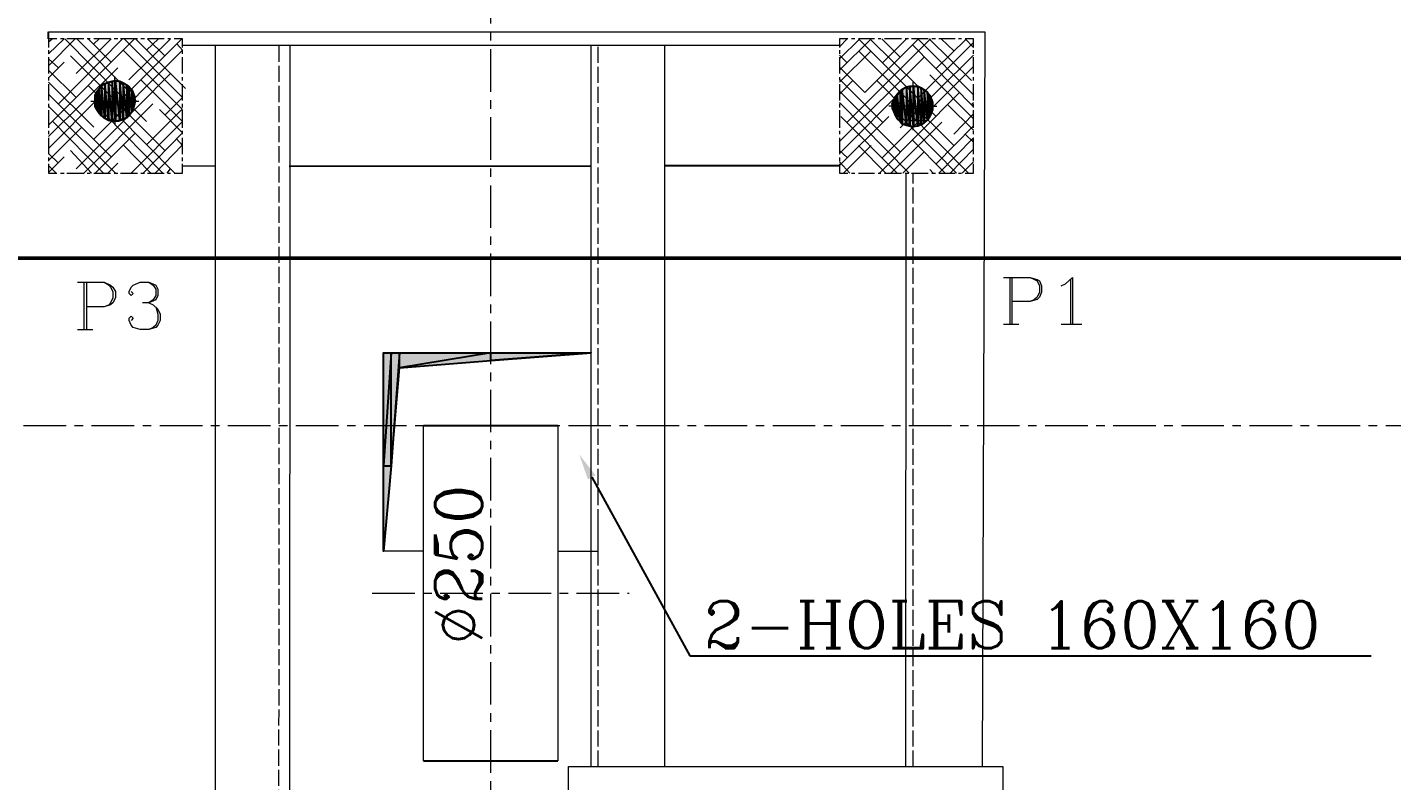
# Model space of a CAD drawing. Header units: millimetres. Extents: x -204 to 3901, y -537 to 3220.
# Drawn here: x 1476 to 2493, y 1997 to 2559 of the extents above; entities that cross this region are included whole.
import ezdxf
from ezdxf import colors
from ezdxf.entities.mleader import LeaderData, LeaderLine
from ezdxf.math import Vec2, Vec3

# ---------------------------------------------------------------- set-up
doc = ezdxf.new("R2010")
doc.units = ezdxf.units.MM
doc.linetypes.add('ACAD_ISO02W100', pattern=[15, 12, -3])
doc.linetypes.add('CENTER', pattern=[50.8, 31.75, -6.35, 6.35, -6.35])
for name, color, linetype, lineweight in [('CL', 2, 'CENTER', 0), ('DL', 8, 'ACAD_ISO02W100', 0), ('Wall', 1, 'Continuous', 50)]:
    doc.layers.add(name, color=color, linetype=linetype, lineweight=lineweight)
doc.styles.add('nassar2', font='cent.shx', dxfattribs={"height": 60})
doc.dimstyles.new('Nassar2', dxfattribs={"dimtxt": 35, "dimasz": 25, "dimexe": 1.25, "dimexo": 0.625, "dimtad": 1, "dimtxsty": 'nassar2', "dimblk": 'OBLIQUE', "dimcen": 2.5, "dimadec": 0, "dimazin": 0, "dimtfac": 1, "dimtmove": 0, "dimatfit": 3, "dimldrblk": 'OBLIQUE', "dimfxl": 1, "dimarcsym": 0})

# ---------------------------------------------------------------- blocks, each defined once
blk = doc.blocks.new('_Oblique')
at = {"color": 0, "linetype": 'ByBlock', "lineweight": -2}
blk.add_line((-0.5, -0.5), (0.5, 0.5), dxfattribs=at)
blk = doc.blocks.new('*D28')
at = {"color": 0, "lineweight": -2, "transparency": 16777216}
for p, q in [((571.4, 2387.6), (571.4, 3001.4)), ((3071.4, 3000.1), (571.4, 3000.1)), ((3071.4, 2387.6), (3071.4, 3001.4))]:
    blk.add_line(p, q, dxfattribs=at)
at = {"layer": 'Defpoints', "color": 0, "transparency": 16777216}
for p in [(571.4, 3000.1), (571.4, 2387), (3071.4, 2387)]:
    blk.add_point(p, dxfattribs=at)
at = {"color": 0, "lineweight": -2, "transparency": 16777216, "xscale": 25, "yscale": 25, "zscale": 25, "rotation": 180}
blk.add_blockref('_Oblique', (571.4, 3000.1), dxfattribs=at)
at = {"color": 0, "lineweight": -2, "transparency": 16777216, "xscale": 25, "yscale": 25, "zscale": 25}
blk.add_blockref('_Oblique', (3071.4, 3000.1), dxfattribs=at)
at = {"color": 0, "transparency": 16777216, "insert": (1821.4, 3030.8), "char_height": 60, "attachment_point": 5, "style": 'nassar2'}
blk.add_mtext('M/C ROOM WIDTH  2500', dxfattribs=at)
blk = doc.blocks.new('*D29')
at = {"color": 0, "lineweight": -2, "transparency": 16777216}
for p, q in [((1096.4, 2387.6), (1096.4, 2866.5)), ((1096.4, 2865.2), (2546.4, 2865.2)), ((2546.4, 2387.6), (2546.4, 2866.5))]:
    blk.add_line(p, q, dxfattribs=at)
at = {"layer": 'Defpoints', "color": 0, "transparency": 16777216}
for p in [(2546.4, 2865.2), (1096.4, 2387), (2546.4, 2387)]:
    blk.add_point(p, dxfattribs=at)
at = {"color": 0, "lineweight": -2, "transparency": 16777216, "xscale": 25, "yscale": 25, "zscale": 25, "rotation": 180}
blk.add_blockref('_Oblique', (1096.4, 2865.2), dxfattribs=at)
at = {"color": 0, "lineweight": -2, "transparency": 16777216, "xscale": 25, "yscale": 25, "zscale": 25}
blk.add_blockref('_Oblique', (2546.4, 2865.2), dxfattribs=at)
at = {"color": 0, "transparency": 16777216, "insert": (1821.4, 2895.8), "char_height": 60, "attachment_point": 5, "style": 'nassar2'}
blk.add_mtext('SHAFT WIDTH  1450', dxfattribs=at)

msp = doc.modelspace()

# ---------------------------------------------------------------- hatches: boundary and pattern name
at = {"true_color": 0x000007}
h = msp.add_hatch(color=7, dxfattribs=at)
h.paths.add_polyline_path([(1530.987, 2515.666), (1530.987, 2493.018), (1529.407, 2513.559)])
h.paths.add_polyline_path([(1530.987, 2493.018), (1529.407, 2513.559), (1529.407, 2495.125)])
h = msp.add_hatch(color=7, dxfattribs=at)
h.paths.add_polyline_path([(1533.621, 2517.246), (1533.621, 2491.438), (1530.987, 2515.666)])
h.paths.add_polyline_path([(1533.621, 2491.438), (1530.987, 2515.666), (1530.987, 2493.018)])
h = msp.add_hatch(color=7, dxfattribs=at)
h.paths.add_polyline_path([(1536.254, 2518.3), (1536.254, 2489.858), (1533.621, 2517.246)])
h.paths.add_polyline_path([(1536.254, 2489.858), (1533.621, 2517.246), (1533.621, 2491.438)])
h = msp.add_hatch(color=7, dxfattribs=at)
h.paths.add_polyline_path([(1538.887, 2518.826), (1538.887, 2489.332), (1536.254, 2518.3)])
h.paths.add_polyline_path([(1538.887, 2489.332), (1536.254, 2518.3), (1536.254, 2489.858)])
h = msp.add_hatch(color=7, dxfattribs=at)
h.paths.add_polyline_path([(1541.521, 2519.353), (1541.521, 2489.332), (1538.887, 2518.826)])
h.paths.add_polyline_path([(1541.521, 2489.332), (1538.887, 2518.826), (1538.887, 2489.332)])
h = msp.add_hatch(color=7, dxfattribs=at)
h.paths.add_polyline_path([(1544.681, 2518.826), (1544.681, 2489.858), (1541.521, 2519.353)])
h.paths.add_polyline_path([(1544.681, 2489.858), (1541.521, 2519.353), (1541.521, 2489.332)])
h = msp.add_hatch(color=7, dxfattribs=at)
h.paths.add_polyline_path([(1547.314, 2517.773), (1547.314, 2490.912), (1544.681, 2518.826)])
h.paths.add_polyline_path([(1547.314, 2490.912), (1544.681, 2518.826), (1544.681, 2489.858)])
h = msp.add_hatch(color=7, dxfattribs=at)
h.paths.add_polyline_path([(1549.948, 2516.193), (1549.948, 2491.965), (1547.314, 2517.773)])
h.paths.add_polyline_path([(1549.948, 2491.965), (1547.314, 2517.773), (1547.314, 2490.912)])
h = msp.add_hatch(color=7, dxfattribs=at)
h.paths.add_polyline_path([(1551.528, 2514.613), (1551.528, 2493.545), (1549.948, 2516.193)])
h.paths.add_polyline_path([(1551.528, 2493.545), (1549.948, 2516.193), (1549.948, 2491.965)])
h = msp.add_hatch(color=7, dxfattribs=at)
h.paths.add_polyline_path([(1553.635, 2512.506), (1553.635, 2496.179), (1551.528, 2514.613)])
h.paths.add_polyline_path([(1553.635, 2496.179), (1551.528, 2514.613), (1551.528, 2493.545)])
h = msp.add_hatch(color=7, dxfattribs=at)
h.paths.add_polyline_path([(2131.412, 2514.613), (2131.412, 2486.171), (2128.252, 2513.033)])
h.paths.add_polyline_path([(2131.412, 2486.171), (2128.252, 2513.033), (2128.252, 2487.225)])
h = msp.add_hatch(color=7, dxfattribs=at)
h.paths.add_polyline_path([(2134.046, 2515.139), (2134.046, 2485.645), (2131.412, 2514.613)])
h.paths.add_polyline_path([(2134.046, 2485.645), (2131.412, 2514.613), (2131.412, 2486.171)])
h = msp.add_hatch(color=7, dxfattribs=at)
h.paths.add_polyline_path([(2136.679, 2515.139), (2136.679, 2485.118), (2134.046, 2515.139)])
h.paths.add_polyline_path([(2136.679, 2485.118), (2134.046, 2515.139), (2134.046, 2485.645)])
h = msp.add_hatch(color=7, dxfattribs=at)
h.paths.add_polyline_path([(2139.839, 2515.139), (2139.839, 2485.645), (2136.679, 2515.139)])
h.paths.add_polyline_path([(2139.839, 2485.645), (2136.679, 2515.139), (2136.679, 2485.118)])
h = msp.add_hatch(color=7, dxfattribs=at)
h.paths.add_polyline_path([(2142.473, 2514.086), (2142.473, 2486.698), (2139.839, 2515.139)])
h.paths.add_polyline_path([(2142.473, 2486.698), (2139.839, 2515.139), (2139.839, 2485.645)])
h = msp.add_hatch(color=7, dxfattribs=at)
h.paths.add_polyline_path([(2144.58, 2512.506), (2144.58, 2487.752), (2142.473, 2514.086)])
h.paths.add_polyline_path([(2144.58, 2487.752), (2142.473, 2514.086), (2142.473, 2486.698)])
h = msp.add_hatch(color=7, dxfattribs=at)
h.paths.add_polyline_path([(1527.827, 2511.453), (1527.827, 2497.232), (1526.247, 2508.292)])
h.paths.add_polyline_path([(1527.827, 2497.232), (1526.247, 2508.292), (1526.247, 2499.865)])
h = msp.add_hatch(color=7, dxfattribs=at)
h.paths.add_polyline_path([(1526.247, 2508.292), (1526.247, 2499.865), (1526.247, 2505.659)])
h.paths.add_polyline_path([(1526.247, 2499.865), (1526.247, 2505.659), (1526.247, 2503.026)])
h = msp.add_hatch(color=7, dxfattribs=at)
h.paths.add_polyline_path([(1529.407, 2513.559), (1529.407, 2495.125), (1527.827, 2511.453)])
h.paths.add_polyline_path([(1529.407, 2495.125), (1527.827, 2511.453), (1527.827, 2497.232)])
h = msp.add_hatch(color=7, dxfattribs=at)
h.paths.add_polyline_path([(1554.688, 2509.872), (1554.688, 2498.812), (1553.635, 2512.506)])
h.paths.add_polyline_path([(1554.688, 2498.812), (1553.635, 2512.506), (1553.635, 2496.179)])
h = msp.add_hatch(color=7, dxfattribs=at)
h.paths.add_polyline_path([(1555.741, 2507.239), (1555.741, 2501.445), (1554.688, 2509.872)])
h.paths.add_polyline_path([(1555.741, 2501.445), (1554.688, 2509.872), (1554.688, 2498.812)])
for points in [[(1556.268, 2504.079), (1555.741, 2507.239), (1555.741, 2501.445)], [(2150.9, 2500.392), (2150.9, 2503.026), (2150.9, 2497.232)], [(1747.096, 2231.994), (1741.302, 2168.264), (1741.302, 2231.994)]]:
    msp.add_hatch(color=7, dxfattribs=at).paths.add_polyline_path(points)
h = msp.add_hatch(color=7, dxfattribs=at)
h.paths.add_polyline_path([(2121.932, 2504.606), (2121.932, 2496.179), (2120.879, 2501.972)])
h.paths.add_polyline_path([(2121.932, 2496.179), (2120.879, 2501.972), (2120.879, 2498.812)])
h = msp.add_hatch(color=7, dxfattribs=at)
h.paths.add_polyline_path([(2122.985, 2507.239), (2122.985, 2493.545), (2121.932, 2504.606)])
h.paths.add_polyline_path([(2122.985, 2493.545), (2121.932, 2504.606), (2121.932, 2496.179)])
h = msp.add_hatch(color=7, dxfattribs=at)
h.paths.add_polyline_path([(2124.565, 2509.346), (2124.565, 2490.912), (2122.985, 2507.239)])
h.paths.add_polyline_path([(2124.565, 2490.912), (2122.985, 2507.239), (2122.985, 2493.545)])
h = msp.add_hatch(color=7, dxfattribs=at)
h.paths.add_polyline_path([(2126.672, 2511.453), (2126.672, 2488.805), (2124.565, 2509.346)])
h.paths.add_polyline_path([(2126.672, 2488.805), (2124.565, 2509.346), (2124.565, 2490.912)])
h = msp.add_hatch(color=7, dxfattribs=at)
h.paths.add_polyline_path([(2128.252, 2513.033), (2128.252, 2487.225), (2126.672, 2511.453)])
h.paths.add_polyline_path([(2128.252, 2487.225), (2126.672, 2511.453), (2126.672, 2488.805)])
h = msp.add_hatch(color=7, dxfattribs=at)
h.paths.add_polyline_path([(2147.213, 2510.399), (2147.213, 2489.858), (2144.58, 2512.506)])
h.paths.add_polyline_path([(2147.213, 2489.858), (2144.58, 2512.506), (2144.58, 2487.752)])
h = msp.add_hatch(color=7, dxfattribs=at)
h.paths.add_polyline_path([(2148.793, 2508.292), (2148.793, 2492.492), (2147.213, 2510.399)])
h.paths.add_polyline_path([(2148.793, 2492.492), (2147.213, 2510.399), (2147.213, 2489.858)])
h = msp.add_hatch(color=7, dxfattribs=at)
h.paths.add_polyline_path([(2149.847, 2505.659), (2149.847, 2494.599), (2148.793, 2508.292)])
h.paths.add_polyline_path([(2149.847, 2494.599), (2148.793, 2508.292), (2148.793, 2492.492)])
h = msp.add_hatch(color=7, dxfattribs=at)
h.paths.add_polyline_path([(2150.9, 2503.026), (2150.9, 2497.232), (2149.847, 2505.659)])
h.paths.add_polyline_path([(2150.9, 2497.232), (2149.847, 2505.659), (2149.847, 2494.599)])
h = msp.add_hatch(color=7, dxfattribs=at)
h.paths.add_polyline_path([(1747.096, 2231.994), (1747.096, 2316.264), (1741.302, 2231.994)])
h.paths.add_polyline_path([(1747.096, 2316.264), (1741.302, 2231.994), (1741.302, 2316.264)])
h = msp.add_hatch(color=7, dxfattribs=at)
h.paths.add_polyline_path([(1753.416, 2305.204), (1753.416, 2316.264), (1747.096, 2231.994)])
h.paths.add_polyline_path([(1753.416, 2316.264), (1747.096, 2231.994), (1747.096, 2316.264)])
h = msp.add_hatch(color=7, dxfattribs=at)
h.paths.add_polyline_path([(1821.359, 2310.47), (1821.359, 2316.264), (1753.416, 2305.204)])
h.paths.add_polyline_path([(1821.359, 2316.264), (1753.416, 2305.204), (1753.416, 2316.264)])
h = msp.add_hatch(color=7, dxfattribs=at)
h.paths.add_polyline_path([(1896.149, 2316.264), (1821.359, 2310.47)])
h.paths.add_polyline_path([(1896.149, 2316.264), (1821.359, 2310.47), (1821.359, 2316.264)])

# ---------------------------------------------------------------- linework, layer by layer
for p, q in [((1491.485, 2550.428), (1491.485, 2555.694)), ((1671.086, 2455.624), (1896.109, 2455.912)), ((1950.885, 2455.983), (2081.377, 2456.15)), ((1771.323, 2262.015), (1871.394, 2262.015)), ((1771.323, 2012.015), (1871.394, 2012.015))]:
    msp.add_line(p, q)
at = {"color": 7, "linetype": 'Continuous', "lineweight": 20, "true_color": 0x000007}
for points in [[(1491.485, 2555.694), (2189.87, 2555.694), (2187.989, 2007.665)], [(1491.485, 2486.171), (1555.741, 2550.428), (1555.741, 2550.428)], [(1491.485, 2530.413), (1511.5, 2550.428), (1511.5, 2550.428)], [(1491.485, 2539.367), (1503.073, 2550.428), (1503.073, 2550.428)], [(1491.485, 2548.321), (1494.119, 2550.428), (1494.119, 2550.428)], [(1491.485, 2550.428), (1491.485, 2544.107), (1491.485, 2544.107)], [(1497.806, 2550.428), (1491.485, 2550.428), (1491.485, 2550.428)], [(1498.859, 2501.972), (1546.788, 2550.428), (1546.788, 2550.428)], [(1503.073, 2550.428), (1500.439, 2550.428), (1500.439, 2550.428)], [(1564.695, 2488.805), (1503.599, 2550.428), (1503.599, 2550.428)], [(1517.82, 2550.428), (1505.179, 2550.428), (1505.179, 2550.428)], [(1512.026, 2524.62), (1538.361, 2550.428), (1538.361, 2550.428)], [(1551.528, 2511.453), (1512.553, 2550.428), (1512.553, 2550.428)], [(1522.56, 2550.428), (1520.453, 2550.428), (1520.453, 2550.428)], [(1538.361, 2533.047), (1520.98, 2550.428), (1520.98, 2550.428)], [(1525.194, 2546.741), (1529.407, 2550.428), (1529.407, 2550.428)], [(1537.834, 2550.428), (1525.194, 2550.428), (1525.194, 2550.428)], [(1538.361, 2497.759), (1591.03, 2550.428), (1591.03, 2550.428)], [(1543.101, 2550.428), (1540.467, 2550.428), (1540.467, 2550.428)], [(1557.848, 2550.428), (1545.208, 2550.428), (1545.208, 2550.428)], [(1591.556, 2506.712), (1547.841, 2550.428), (1547.841, 2550.428)], [(1551.528, 2519.88), (1582.603, 2550.428), (1582.603, 2550.428)], [(1591.556, 2515.666), (1556.268, 2550.428), (1556.268, 2550.428)], [(1563.115, 2550.428), (1560.482, 2550.428), (1560.482, 2550.428)], [(1564.695, 2542.001), (1573.649, 2550.428), (1573.649, 2550.428)], [(1578.389, 2537.787), (1565.222, 2550.428), (1565.222, 2550.428)], [(1577.862, 2550.428), (1565.222, 2550.428), (1565.222, 2550.428)], [(1582.603, 2550.428), (1580.496, 2550.428), (1580.496, 2550.428)], [(1591.556, 2550.428), (1585.236, 2550.428), (1585.236, 2550.428)], [(1591.556, 2542.001), (1587.343, 2546.741), (1587.343, 2546.741)], [(1591.556, 2544.107), (1591.556, 2550.428), (1591.556, 2550.428)], [(1591.556, 2545.687), (2081.377, 2545.687), (2081.377, 2545.687)], [(2081.377, 2527.253), (2105.078, 2550.428), (2105.078, 2550.428)], [(2081.377, 2535.68), (2096.651, 2550.428), (2096.651, 2550.428)], [(2081.377, 2544.634), (2087.171, 2550.428), (2087.171, 2550.428)], [(2087.697, 2550.428), (2081.377, 2550.428), (2081.377, 2550.428)], [(2081.377, 2550.428), (2081.377, 2544.107), (2081.377, 2544.107)], [(2087.171, 2488.278), (2149.32, 2550.428), (2149.32, 2550.428)], [(2092.964, 2550.428), (2090.331, 2550.428), (2090.331, 2550.428)], [(2153.533, 2492.492), (2095.598, 2550.428), (2095.598, 2550.428)], [(2107.711, 2550.428), (2095.598, 2550.428), (2095.598, 2550.428)], [(2100.338, 2510.399), (2140.366, 2550.428), (2140.366, 2550.428)], [(2139.839, 2515.139), (2104.025, 2550.428), (2104.025, 2550.428)], [(2112.452, 2550.428), (2110.345, 2550.428), (2110.345, 2550.428)], [(2126.672, 2536.734), (2112.978, 2550.428), (2112.978, 2550.428)], [(2113.505, 2532.52), (2131.412, 2550.428), (2131.412, 2550.428)], [(2127.726, 2550.428), (2115.085, 2550.428), (2115.085, 2550.428)], [(2132.992, 2550.428), (2130.359, 2550.428), (2130.359, 2550.428)], [(2147.74, 2550.428), (2135.099, 2550.428), (2135.099, 2550.428)], [(2181.448, 2499.865), (2135.626, 2546.214), (2135.626, 2546.214)], [(2181.448, 2508.819), (2139.839, 2550.428), (2139.839, 2550.428)], [(2139.839, 2506.186), (2181.448, 2547.794), (2181.448, 2547.794)], [(2179.868, 2519.353), (2148.266, 2550.428), (2148.266, 2550.428)], [(2153.007, 2550.428), (2150.373, 2550.428), (2150.373, 2550.428)], [(2153.533, 2528.307), (2176.181, 2550.428), (2176.181, 2550.428)], [(2167.754, 2550.428), (2155.64, 2550.428), (2155.64, 2550.428)], [(2166.701, 2541.474), (2157.22, 2550.428), (2157.22, 2550.428)], [(2172.494, 2550.428), (2170.387, 2550.428), (2170.387, 2550.428)], [(2181.448, 2544.107), (2175.128, 2550.428), (2175.128, 2550.428)], [(2181.448, 2550.428), (2175.128, 2550.428), (2175.128, 2550.428)], [(2181.448, 2544.107), (2181.448, 2550.428), (2181.448, 2550.428)], [(1491.485, 2542.001), (1491.485, 2539.367), (1491.485, 2539.367)], [(1491.485, 2536.734), (1491.485, 2524.62), (1491.485, 2524.62)], [(1498.859, 2528.833), (1491.485, 2535.68), (1491.485, 2535.68)], [(1578.389, 2467.211), (1507.813, 2537.787), (1507.813, 2537.787)], [(1525.194, 2475.638), (1591.556, 2542.001), (1591.556, 2542.001)], [(1591.556, 2497.759), (1547.314, 2542.001), (1547.314, 2542.001)], [(1591.556, 2539.367), (1591.556, 2542.001), (1591.556, 2542.001)], [(1591.556, 2524.62), (1591.556, 2536.734), (1591.556, 2536.734)], [(2081.377, 2542.001), (2081.377, 2539.367), (2081.377, 2539.367)], [(2081.377, 2518.3), (2105.078, 2541.474), (2105.078, 2541.474)], [(2087.171, 2532.52), (2081.377, 2538.314), (2081.377, 2538.314)], [(2081.377, 2474.058), (2144.58, 2536.734), (2144.58, 2536.734)], [(2081.377, 2536.734), (2081.377, 2524.62), (2081.377, 2524.62)], [(2166.701, 2470.898), (2095.598, 2541.474), (2095.598, 2541.474)], [(2126.672, 2484.065), (2181.448, 2538.314), (2181.448, 2538.314)], [(2181.448, 2539.367), (2181.448, 2542.001), (2181.448, 2542.001)], [(2181.448, 2524.62), (2181.448, 2536.734), (2181.448, 2536.734)], [(1491.485, 2521.46), (1503.073, 2533.047), (1503.073, 2533.047)], [(1491.485, 2477.744), (1543.101, 2528.833), (1543.101, 2528.833)], [(1512.026, 2506.712), (1491.485, 2527.253), (1491.485, 2527.253)], [(1512.026, 2453.517), (1582.603, 2524.62), (1582.603, 2524.62)], [(2100.338, 2510.399), (2081.377, 2529.36), (2081.377, 2529.36)], [(2113.505, 2461.944), (2181.448, 2529.887), (2181.448, 2529.887)], [(1491.485, 2521.986), (1491.485, 2519.353), (1491.485, 2519.353)], [(1525.194, 2484.591), (1491.485, 2518.3), (1491.485, 2518.3)], [(1491.485, 2516.719), (1491.485, 2504.606), (1491.485, 2504.606)], [(1585.763, 2450.357), (1520.98, 2515.666), (1520.98, 2515.666)], [(1523.087, 2504.079), (1540.994, 2504.079), (1540.994, 2522.513)], [(1591.556, 2488.805), (1560.482, 2519.88), (1560.482, 2519.88)], [(1591.556, 2519.353), (1591.556, 2521.986), (1591.556, 2521.986)], [(1591.556, 2504.606), (1591.556, 2516.719), (1591.556, 2516.719)], [(1591.556, 2515.666), (1593.663, 2513.559), (1593.663, 2513.559)], [(2081.377, 2521.986), (2081.377, 2519.353), (2081.377, 2519.353)], [(2113.505, 2488.278), (2081.377, 2520.406), (2081.377, 2520.406)], [(2081.377, 2509.346), (2091.384, 2519.353), (2091.384, 2519.353)], [(2081.377, 2516.719), (2081.377, 2504.606), (2081.377, 2504.606)], [(2081.377, 2465.104), (2131.412, 2515.139), (2131.412, 2515.139)], [(2177.761, 2450.357), (2109.291, 2519.353), (2109.291, 2519.353)], [(2136.153, 2518.3), (2136.153, 2500.392), (2136.153, 2482.485)], [(2181.448, 2490.912), (2148.793, 2523.566), (2148.793, 2523.566)], [(2181.448, 2519.353), (2181.448, 2521.986), (2181.448, 2521.986)], [(2181.448, 2504.606), (2181.448, 2516.719), (2181.448, 2516.719)], [(1538.361, 2462.47), (1491.485, 2509.346), (1491.485, 2509.346)], [(1491.485, 2468.791), (1529.407, 2506.712), (1529.407, 2506.712)], [(1540.994, 2504.079), (1558.902, 2504.079), (1558.902, 2504.079)], [(1540.994, 2504.079), (1540.994, 2486.171), (1540.994, 2486.171)], [(1578.389, 2493.545), (1591.556, 2506.712), (1591.556, 2506.712)], [(2126.672, 2466.157), (2081.377, 2511.453), (2081.377, 2511.453)], [(2111.398, 2450.357), (2170.914, 2510.399), (2170.914, 2510.399)], [(1491.485, 2501.972), (1491.485, 2499.339), (1491.485, 2499.339)], [(1541.521, 2450.357), (1491.485, 2500.392), (1491.485, 2500.392)], [(1491.485, 2497.232), (1491.485, 2484.065), (1491.485, 2484.065)], [(1517.82, 2450.357), (1569.435, 2501.972), (1569.435, 2501.972)], [(1576.809, 2450.357), (1534.147, 2493.545), (1534.147, 2493.545)], [(1564.695, 2471.424), (1591.556, 2498.285), (1591.556, 2498.285)], [(1591.556, 2480.378), (1574.176, 2497.759), (1574.176, 2497.759)], [(1591.556, 2499.339), (1591.556, 2501.972), (1591.556, 2501.972)], [(1591.556, 2484.065), (1591.556, 2497.232), (1591.556, 2497.232)], [(2133.519, 2450.357), (2081.377, 2503.026), (2081.377, 2503.026)], [(2081.377, 2501.972), (2081.377, 2499.339), (2081.377, 2499.339)], [(2081.377, 2497.232), (2081.377, 2484.065), (2081.377, 2484.065)], [(2136.153, 2500.392), (2118.245, 2500.392), (2118.245, 2500.392)], [(2168.807, 2450.357), (2122.459, 2497.232), (2122.459, 2497.232)], [(2147.213, 2502.499), (2147.213, 2489.332), (2134.046, 2489.332)], [(2136.153, 2500.392), (2154.06, 2500.392), (2154.06, 2500.392)], [(2181.448, 2482.485), (2161.96, 2501.445), (2161.96, 2501.445)], [(2166.701, 2479.325), (2181.448, 2494.599), (2181.448, 2494.599)], [(2179.868, 2501.445), (2181.448, 2503.026), (2181.448, 2503.026)], [(2181.448, 2499.339), (2181.448, 2501.972), (2181.448, 2501.972)], [(2181.448, 2484.065), (2181.448, 2497.232), (2181.448, 2497.232)], [(1491.485, 2459.837), (1516.24, 2484.591), (1516.24, 2484.591)], [(1532.567, 2450.357), (1494.646, 2488.805), (1494.646, 2488.805)], [(1553.108, 2450.357), (1591.556, 2488.805), (1591.556, 2488.805)], [(2081.377, 2456.15), (2118.245, 2492.492), (2118.245, 2492.492)], [(2124.565, 2450.357), (2082.43, 2492.492), (2082.43, 2492.492)], [(2119.825, 2450.357), (2157.747, 2488.278), (2157.747, 2488.278)], [(2153.533, 2457.204), (2181.448, 2485.645), (2181.448, 2485.645)], [(1491.485, 2481.958), (1491.485, 2479.325), (1491.485, 2479.325)], [(1491.485, 2476.691), (1491.485, 2464.577), (1491.485, 2464.577)], [(1526.247, 2450.357), (1556.268, 2480.378), (1556.268, 2480.378)], [(1562.062, 2450.357), (1591.556, 2480.378), (1591.556, 2480.378)], [(1591.556, 2470.898), (1587.343, 2475.638), (1587.343, 2475.638)], [(1591.556, 2479.325), (1591.556, 2481.958), (1591.556, 2481.958)], [(1591.556, 2464.577), (1591.556, 2476.691), (1591.556, 2476.691)], [(2081.377, 2481.958), (2081.377, 2479.325), (2081.377, 2479.325)], [(2081.377, 2476.691), (2081.377, 2464.577), (2081.377, 2464.577)], [(2160.38, 2450.357), (2135.626, 2475.111), (2135.626, 2475.111)], [(2155.64, 2450.357), (2181.448, 2476.691), (2181.448, 2476.691)], [(2181.448, 2473.531), (2175.128, 2479.325), (2175.128, 2479.325)], [(2181.448, 2479.325), (2181.448, 2481.958), (2181.448, 2481.958)], [(2181.448, 2464.577), (2181.448, 2476.691), (2181.448, 2476.691)], [(1498.859, 2457.73), (1491.485, 2465.104), (1491.485, 2465.104)], [(1523.613, 2450.357), (1507.813, 2467.211), (1507.813, 2467.211)], [(1567.855, 2450.357), (1547.314, 2471.424), (1547.314, 2471.424)], [(1571.015, 2450.357), (1591.556, 2471.424), (1591.556, 2471.424)], [(2087.171, 2461.944), (2081.377, 2467.211), (2081.377, 2467.211)], [(2084.537, 2450.357), (2105.078, 2470.898), (2105.078, 2470.898)], [(2116.138, 2450.357), (2095.598, 2470.898), (2095.598, 2470.898)], [(2128.779, 2450.357), (2144.58, 2466.157), (2144.58, 2466.157)], [(2164.067, 2450.357), (2181.448, 2468.264), (2181.448, 2468.264)], [(1491.485, 2450.883), (1503.073, 2462.47), (1503.073, 2462.47)], [(1491.485, 2461.944), (1491.485, 2459.31), (1491.485, 2459.31)], [(1491.485, 2457.204), (1491.485, 2450.357), (1491.485, 2450.357)], [(1497.279, 2450.357), (1491.485, 2456.15), (1491.485, 2456.15)], [(1535.727, 2450.357), (1543.101, 2457.73), (1543.101, 2457.73)], [(1579.969, 2450.357), (1582.603, 2453.517), (1582.603, 2453.517)], [(1591.556, 2459.31), (1591.556, 2461.944), (1591.556, 2461.944)], [(1591.556, 2450.357), (1591.556, 2457.204), (1591.556, 2457.204)], [(2081.377, 2461.944), (2081.377, 2459.31), (2081.377, 2459.31)], [(2089.277, 2450.357), (2081.377, 2458.784), (2081.377, 2458.784)], [(2081.377, 2457.204), (2081.377, 2450.357), (2081.377, 2450.357)], [(2151.427, 2450.357), (2148.793, 2452.99), (2148.793, 2452.99)], [(2173.021, 2450.357), (2181.448, 2458.784), (2181.448, 2458.784)], [(2181.448, 2459.31), (2181.448, 2461.944), (2181.448, 2461.944)], [(2181.448, 2450.357), (2181.448, 2457.204), (2181.448, 2457.204)], [(1491.485, 2450.357), (1497.806, 2450.357), (1497.806, 2450.357)], [(1500.439, 2450.357), (1503.073, 2450.357), (1503.073, 2450.357)], [(1505.179, 2450.357), (1517.82, 2450.357), (1517.82, 2450.357)], [(1520.453, 2450.357), (1522.56, 2450.357), (1522.56, 2450.357)], [(1525.194, 2450.357), (1537.834, 2450.357), (1537.834, 2450.357)], [(1540.467, 2450.357), (1543.101, 2450.357), (1543.101, 2450.357)], [(1545.208, 2450.357), (1557.848, 2450.357), (1557.848, 2450.357)], [(1560.482, 2450.357), (1563.115, 2450.357), (1563.115, 2450.357)], [(1565.222, 2450.357), (1577.862, 2450.357), (1577.862, 2450.357)], [(1580.496, 2450.357), (1582.603, 2450.357), (1582.603, 2450.357)], [(1585.236, 2450.357), (1591.556, 2450.357), (1591.556, 2450.357)], [(2081.377, 2450.357), (2087.697, 2450.357), (2087.697, 2450.357)], [(2090.331, 2450.357), (2092.964, 2450.357), (2092.964, 2450.357)], [(2095.598, 2450.357), (2107.711, 2450.357), (2107.711, 2450.357)], [(2110.345, 2450.357), (2112.452, 2450.357), (2112.452, 2450.357)], [(2115.085, 2450.357), (2127.726, 2450.357), (2127.726, 2450.357)], [(2130.359, 2450.357), (2132.992, 2450.357), (2132.992, 2450.357)], [(2135.099, 2450.357), (2147.74, 2450.357), (2147.74, 2450.357)], [(2150.373, 2450.357), (2153.007, 2450.357), (2153.007, 2450.357)], [(2155.64, 2450.357), (2167.754, 2450.357), (2167.754, 2450.357)], [(2170.387, 2450.357), (2172.494, 2450.357), (2172.494, 2450.357)], [(2175.128, 2450.357), (2181.448, 2450.357), (2181.448, 2450.357)], [(2203.767, 2372.531), (2223.781, 2372.531), (2229.048, 2370.951), (2230.628, 2369.897), (2232.208, 2366.21), (2232.208, 2361.47), (2230.628, 2357.783), (2229.048, 2356.203), (2223.781, 2354.623), (2210.087, 2354.623)], [(2208.507, 2372.531), (2208.507, 2337.769), (2208.507, 2337.769)], [(2210.087, 2372.531), (2210.087, 2337.769), (2210.087, 2337.769)], [(2223.781, 2372.531), (2226.941, 2370.951), (2229.048, 2369.897), (2230.628, 2366.21), (2230.628, 2361.47), (2229.048, 2357.783), (2226.941, 2356.203), (2223.781, 2354.623)], [(2246.955, 2366.21), (2250.116, 2367.791), (2255.383, 2372.531), (2255.383, 2337.769)], [(1513.1, 2368.953), (1533.114, 2368.953), (1537.855, 2366.846), (1539.435, 2365.266), (1541.541, 2362.106), (1541.541, 2357.366), (1539.435, 2353.679), (1537.855, 2352.099), (1533.114, 2350.519), (1519.947, 2350.519)], [(1517.84, 2368.953), (1517.84, 2333.665), (1517.84, 2333.665)], [(1519.947, 2368.953), (1519.947, 2333.665), (1519.947, 2333.665)], [(1533.114, 2368.953), (1536.801, 2366.846), (1537.855, 2365.266), (1539.435, 2362.106), (1539.435, 2357.366), (1537.855, 2353.679), (1536.801, 2352.099), (1533.114, 2350.519)], [(1553.129, 2362.106), (1554.709, 2360.526), (1553.129, 2358.946), (1551.548, 2360.526), (1551.548, 2362.106), (1553.129, 2365.266), (1554.709, 2366.846), (1559.975, 2368.953), (1566.296, 2368.953), (1571.563, 2366.846), (1573.143, 2363.686), (1573.143, 2358.946), (1571.563, 2355.785), (1566.296, 2353.679), (1561.556, 2353.679)], [(1566.296, 2368.953), (1569.456, 2366.846), (1571.563, 2363.686), (1571.563, 2358.946), (1569.456, 2355.785), (1566.296, 2353.679), (1569.456, 2352.099), (1573.143, 2348.938), (1574.723, 2345.252), (1574.723, 2340.511), (1573.143, 2336.825), (1571.563, 2335.245), (1566.296, 2333.665), (1559.975, 2333.665), (1554.709, 2335.245), (1553.129, 2336.825), (1551.548, 2340.511), (1551.548, 2342.092), (1553.129, 2343.672), (1554.709, 2342.092), (1553.129, 2340.511)], [(2253.802, 2370.951), (2253.802, 2337.769), (2253.802, 2337.769)], [(1571.563, 2350.519), (1573.143, 2345.252), (1573.143, 2340.511), (1571.563, 2336.825), (1569.456, 2335.245), (1566.296, 2333.665)], [(1513.1, 2333.665), (1524.687, 2333.665), (1524.687, 2333.665)], [(2203.767, 2337.769), (2215.354, 2337.769), (2215.354, 2337.769)], [(2246.955, 2337.769), (2262.229, 2337.769), (2262.229, 2337.769)], [(1771.323, 2168.264), (1741.302, 2168.264), (1741.302, 2316.264)], [(1753.416, 2305.204), (1741.302, 2168.264), (1741.302, 2168.264)], [(1771.323, 2012.015), (1771.323, 2262.015), (1771.323, 2262.015)], [(1871.394, 2262.015), (1771.323, 2262.015), (1771.323, 2262.015)], [(1871.394, 2262.015), (1871.394, 2012.015), (1871.394, 2012.015)], [(1871.394, 2168.264), (1901.416, 2168.264), (1901.416, 2188.264)], [(1879.295, 2007.665), (2203.208, 2007.665), (2203.208, 2007.665)], [(1879.295, 1928.661), (1879.295, 2007.665), (1879.295, 2007.665)], [(2203.208, 2007.665), (2203.208, 1928.661), (2203.208, 1928.661)]]:
    msp.add_lwpolyline(points, dxfattribs=at)
at = {"color": 7, "linetype": 'Continuous', "lineweight": 20}
for points in [[(1615.977, 628.343), (1616.152, 2545.676)], [(1671.563, 2545.676), (1670.793, 628.343)], [(1896.175, 2007.665), (1896.175, 2545.572)], [(1950.946, 2545.549), (1950.93, 2007.665)], [(1616.311, 2455.624), (1591.556, 2455.624)], [(2131.085, 2007.665), (2131.116, 2450.357)]]:
    msp.add_lwpolyline(points, dxfattribs=at)
at = {"color": 7, "linetype": 'Continuous', "lineweight": 20, "true_color": 0x000007}
msp.add_lwpolyline([(2166.701, 2550.428), (2166.701, 2550.428)], close=True, dxfattribs=at)
at = {"color": 7, "linetype": 'Continuous', "lineweight": -2, "true_color": 0x000007}
for points in [[(1530.987, 2515.666), (1530.987, 2493.018), (1529.407, 2513.559)], [(1533.621, 2517.246), (1533.621, 2491.438), (1530.987, 2515.666)], [(1533.621, 2491.438), (1530.987, 2515.666), (1530.987, 2493.018)], [(1536.254, 2518.3), (1536.254, 2489.858), (1533.621, 2517.246)], [(1536.254, 2489.858), (1533.621, 2517.246), (1533.621, 2491.438)], [(1538.887, 2518.826), (1538.887, 2489.332), (1536.254, 2518.3)], [(1538.887, 2489.332), (1536.254, 2518.3), (1536.254, 2489.858)], [(1541.521, 2519.353), (1541.521, 2489.332), (1538.887, 2518.826)], [(1541.521, 2489.332), (1538.887, 2518.826), (1538.887, 2489.332)], [(1544.681, 2518.826), (1544.681, 2489.858), (1541.521, 2519.353)], [(1544.681, 2489.858), (1541.521, 2519.353), (1541.521, 2489.332)], [(1547.314, 2517.773), (1547.314, 2490.912), (1544.681, 2518.826)], [(1547.314, 2490.912), (1544.681, 2518.826), (1544.681, 2489.858)], [(1549.948, 2516.193), (1549.948, 2491.965), (1547.314, 2517.773)], [(1549.948, 2491.965), (1547.314, 2517.773), (1547.314, 2490.912)], [(1551.528, 2514.613), (1551.528, 2493.545), (1549.948, 2516.193)], [(1551.528, 2493.545), (1549.948, 2516.193), (1549.948, 2491.965)], [(1553.635, 2512.506), (1553.635, 2496.179), (1551.528, 2514.613)], [(1553.635, 2496.179), (1551.528, 2514.613), (1551.528, 2493.545)], [(2131.412, 2514.613), (2131.412, 2486.171), (2128.252, 2513.033)], [(2134.046, 2515.139), (2134.046, 2485.645), (2131.412, 2514.613)], [(2134.046, 2485.645), (2131.412, 2514.613), (2131.412, 2486.171)], [(2136.679, 2515.139), (2136.679, 2485.118), (2134.046, 2515.139)], [(2136.679, 2485.118), (2134.046, 2515.139), (2134.046, 2485.645)], [(2139.839, 2515.139), (2139.839, 2485.645), (2136.679, 2515.139)], [(2139.839, 2485.645), (2136.679, 2515.139), (2136.679, 2485.118)], [(2142.473, 2514.086), (2142.473, 2486.698), (2139.839, 2515.139)], [(2142.473, 2486.698), (2139.839, 2515.139), (2139.839, 2485.645)], [(2144.58, 2512.506), (2144.58, 2487.752), (2142.473, 2514.086)], [(2144.58, 2487.752), (2142.473, 2514.086), (2142.473, 2486.698)], [(1527.827, 2511.453), (1527.827, 2497.232), (1526.247, 2508.292)], [(1527.827, 2497.232), (1526.247, 2508.292), (1526.247, 2499.865)], [(1526.247, 2508.292), (1526.247, 2499.865), (1526.247, 2505.659)], [(1526.247, 2499.865), (1526.247, 2505.659), (1526.247, 2503.026)], [(1529.407, 2513.559), (1529.407, 2495.125), (1527.827, 2511.453)], [(1529.407, 2495.125), (1527.827, 2511.453), (1527.827, 2497.232)], [(1530.987, 2493.018), (1529.407, 2513.559), (1529.407, 2495.125)], [(1554.688, 2509.872), (1554.688, 2498.812), (1553.635, 2512.506)], [(1554.688, 2498.812), (1553.635, 2512.506), (1553.635, 2496.179)], [(1555.741, 2507.239), (1555.741, 2501.445), (1554.688, 2509.872)], [(1555.741, 2501.445), (1554.688, 2509.872), (1554.688, 2498.812)], [(1556.268, 2504.079), (1555.741, 2507.239), (1555.741, 2501.445)], [(2121.932, 2504.606), (2121.932, 2496.179), (2120.879, 2501.972)], [(2122.985, 2507.239), (2122.985, 2493.545), (2121.932, 2504.606)], [(2122.985, 2493.545), (2121.932, 2504.606), (2121.932, 2496.179)], [(2124.565, 2509.346), (2124.565, 2490.912), (2122.985, 2507.239)], [(2124.565, 2490.912), (2122.985, 2507.239), (2122.985, 2493.545)], [(2126.672, 2511.453), (2126.672, 2488.805), (2124.565, 2509.346)], [(2126.672, 2488.805), (2124.565, 2509.346), (2124.565, 2490.912)], [(2128.252, 2513.033), (2128.252, 2487.225), (2126.672, 2511.453)], [(2128.252, 2487.225), (2126.672, 2511.453), (2126.672, 2488.805)], [(2131.412, 2486.171), (2128.252, 2513.033), (2128.252, 2487.225)], [(2147.213, 2510.399), (2147.213, 2489.858), (2144.58, 2512.506)], [(2147.213, 2489.858), (2144.58, 2512.506), (2144.58, 2487.752)], [(2148.793, 2508.292), (2148.793, 2492.492), (2147.213, 2510.399)], [(2148.793, 2492.492), (2147.213, 2510.399), (2147.213, 2489.858)], [(2149.847, 2505.659), (2149.847, 2494.599), (2148.793, 2508.292)], [(2149.847, 2494.599), (2148.793, 2508.292), (2148.793, 2492.492)], [(2150.9, 2503.026), (2150.9, 2497.232), (2149.847, 2505.659)], [(2150.9, 2497.232), (2149.847, 2505.659), (2149.847, 2494.599)], [(2121.932, 2496.179), (2120.879, 2501.972), (2120.879, 2498.812)], [(2150.9, 2500.392), (2150.9, 2503.026), (2150.9, 2497.232)], [(1747.096, 2231.994), (1747.096, 2316.264), (1741.302, 2231.994)], [(1747.096, 2316.264), (1741.302, 2231.994), (1741.302, 2316.264)], [(1753.416, 2305.204), (1753.416, 2316.264), (1747.096, 2231.994)], [(1753.416, 2316.264), (1747.096, 2231.994), (1747.096, 2316.264)], [(1821.359, 2310.47), (1821.359, 2316.264), (1753.416, 2305.204)], [(1821.359, 2316.264), (1753.416, 2305.204), (1753.416, 2316.264)], [(1896.149, 2316.264), (1896.149, 2316.264), (1821.359, 2310.47)], [(1896.149, 2316.264), (1821.359, 2310.47), (1821.359, 2316.264)], [(1747.096, 2231.994), (1741.302, 2168.264), (1741.302, 2231.994)]]:
    msp.add_lwpolyline(points, close=True, dxfattribs=at)
msp.add_lwpolyline([(2131.132, 2387.015), (1950.944, 2387.015)])
at = {"color": 7, "linetype": 'Continuous', "lineweight": 20, "true_color": 0x000007}
for points in [[(1540.994, 2518.826), (1549.421, 2518.826), (1556.268, 2512.506), (1556.268, 2504.079), (1556.268, 2504.079), (1556.268, 2495.652), (1549.421, 2488.805), (1540.994, 2488.805), (1540.994, 2488.805), (1533.094, 2488.805), (1526.247, 2495.652), (1526.247, 2504.079), (1526.247, 2504.079), (1526.247, 2512.506), (1533.094, 2518.826), (1540.994, 2518.826)], [(2136.153, 2515.139), (2144.58, 2515.139), (2151.427, 2508.819), (2151.427, 2500.392), (2151.427, 2500.392), (2151.427, 2491.965), (2144.58, 2485.118), (2136.153, 2485.118), (2136.153, 2485.118), (2128.252, 2485.118), (2121.405, 2491.965), (2121.405, 2500.392), (2121.405, 2500.392), (2121.405, 2508.819), (2128.252, 2515.139), (2136.153, 2515.139)]]:
    msp.add_open_spline(points, degree=3, knots=[0, 0, 0, 0, 0.0625, 0.0625, 0.0625, 0.062501, 0.125, 0.125, 0.125, 0.125001, 0.1875, 0.1875, 0.1875, 0.187501, 1, 1, 1, 1], dxfattribs=at)
at = {"layer": 'CL'}
for p, q in [((1821.359, 479.068), (1821.359, 2685.723)), ((-203.507, 2262.015), (3071.359, 2262.015)), ((1732.964, 2137.015), (1924.66, 2137.015))]:
    msp.add_line(p, q, dxfattribs=at)
at = {"layer": 'DL'}
for p, q in [((1901.502, 2007.665), (1901.502, 2545.57)), ((2136.344, 2007.665), (2136.344, 2450.357))]:
    msp.add_line(p, q, dxfattribs=at)
msp.add_lwpolyline([(1662.853, 628.343), (1663.627, 2545.676)], dxfattribs=at)
at = {"layer": 'Wall'}
msp.add_lwpolyline([(2221.379, -112.985), (3071.359, -112.985), (3071.359, 2387.015), (571.359, 2387.015), (571.359, -112.985), (1321.359, -112.985)], dxfattribs=at)

# ---------------------------------------------------------------- texts
at = {"insert": (1779.869, 2098.258), "char_height": 35, "attachment_point": 1, "rotation": 90}
msp.add_mtext_dynamic_manual_height_columns('{\\Fcomplex9|c0;%%C250}', width=659.17336, gutter_width=1, heights=[0], dxfattribs=at)
at = {"insert": (1980.152, 2130.996), "char_height": 35, "attachment_point": 1}
msp.add_mtext_dynamic_manual_height_columns('{\\Fcomplex9|c0;2-HOLES 160X160}', width=659.17336, gutter_width=1, heights=[0], dxfattribs=at)

# ---------------------------------------------------------------- dimensions: what is measured, and where the dimension line sits
for base, p1, p2, text, picture, middle in [((571.359, 3000.143), (3071.359, 2387.015), (571.359, 2387.015), 'M/C ROOM WIDTH  <>', '*D28', (1821.359, 3030.768)), ((2546.359, 2865.208), (1096.359, 2387.015), (2546.359, 2387.015), 'SHAFT WIDTH  <>', '*D29', (1821.359, 2895.833))]:
    dim = msp.add_linear_dim(base=base, p1=p1, p2=p2, text=text, dimstyle='Nassar2')
    dim.commit()
    dim.dimension.update_dxf_attribs({"geometry": picture, "text_midpoint": middle})

# ---------------------------------------------------------------- leaders
ml = msp.add_multileader_mtext('Standard')
ml.set_content('', color=256, style='nassar2')
ml.set_leader_properties()
ml.build(insert=Vec2(0, 0))
ml.multileader.update_dxf_attribs({"text_left_attachment_type": 6, "text_right_attachment_type": 6, "arrow_head_size": 19.409})
ctx = ml.context
ctx.base_point, ctx.char_height, ctx.arrow_head_size, ctx.landing_gap_size, ctx.plane_origin = Vec3(2478.013, 2090.283), 60, 19.409, 0.09, Vec3(1999.187, 1623.738)
ctx.left_attachment, ctx.right_attachment = 6, 6
notes = []
notes.append((ctx, [(1, (1, 1, 0), (1969.742, 2090.283), (1, 0), 508.271, [(0, [(1887.334, 2240.479)], 0, [])])]))
ctx.mtext.insert, ctx.mtext.flow_direction = Vec3(2478.103, 2150.283), 5
for ctx, leaders in notes:
    for number, flags, end, landing, length, lines in leaders:
        leader = LeaderData()
        leader.index, (leader.has_last_leader_line, leader.has_dogleg_vector, leader.attachment_direction) = number, flags
        leader.last_leader_point, leader.dogleg_vector, leader.dogleg_length = Vec3(end), Vec3(landing), length
        for number, points, colour, breaks in lines:
            line = LeaderLine()
            line.index, line.vertices, line.color, line.breaks = number, Vec3.list(points), colors.encode_raw_color(colour), breaks
            leader.lines.append(line)
        ctx.leaders.append(leader)

doc.saveas('drawing.dxf')
